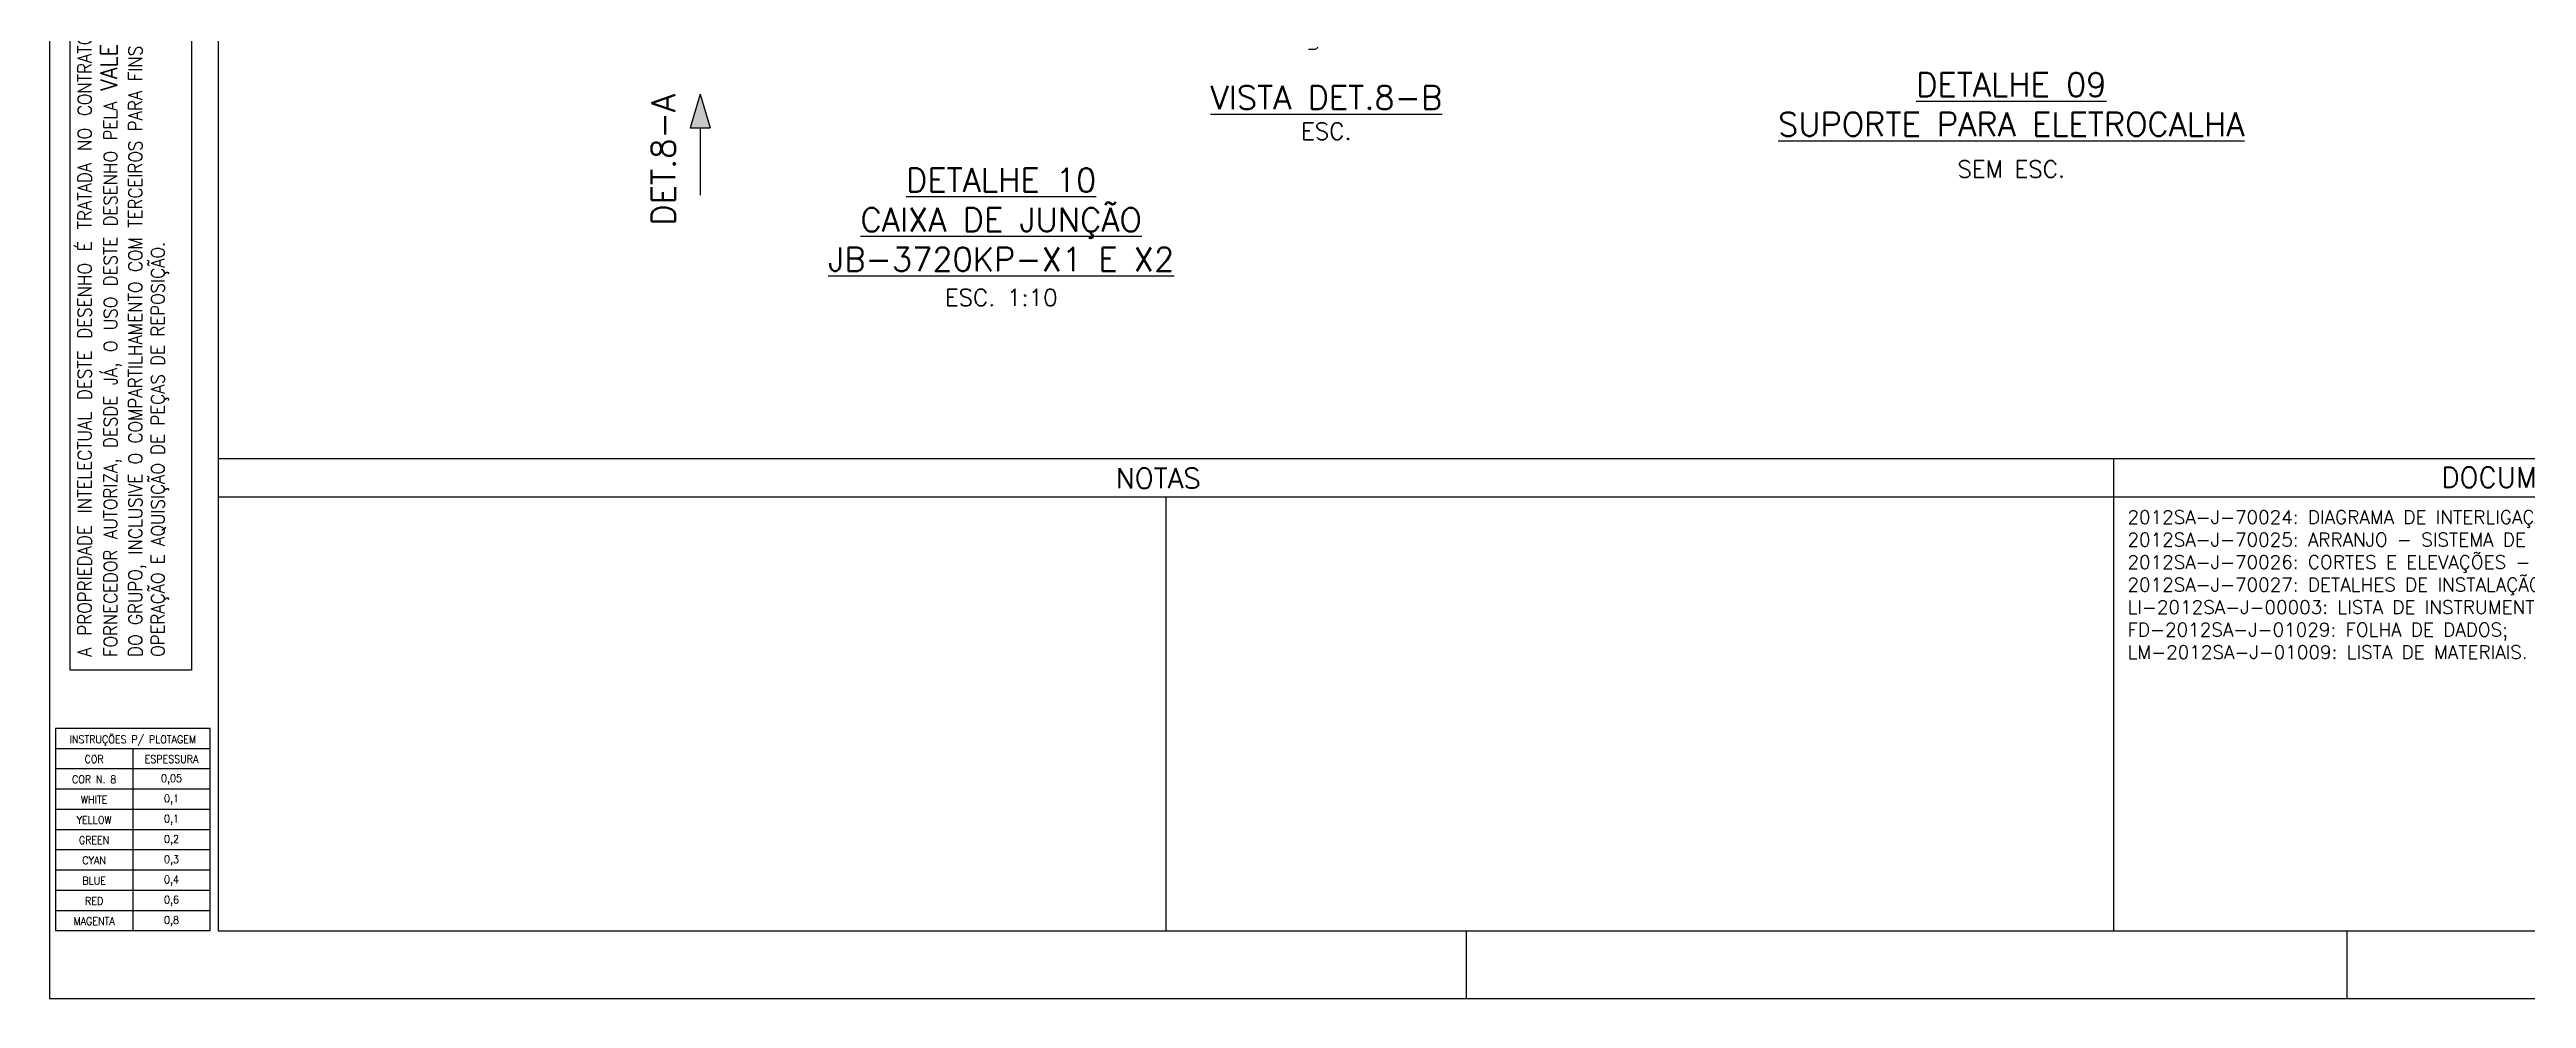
# Model space of a CAD drawing. Header units: millimetres. Extents: x 0 to 8410, y 0 to 5940.
# Drawn here: x 0 to 3671, y 0 to 1406 of the extents above; entities that cross this region are included whole.
import ezdxf
from ezdxf.enums import TextEntityAlignment as Align

# ---------------------------------------------------------------- set-up
doc = ezdxf.new("R2010")
doc.units = ezdxf.units.MM
doc.header["$LTSCALE"] = 5
for name, color, linetype in [('EL3', 3, 'Continuous'), ('ER100', 3, 'Continuous'), ('ER140', 4, 'Continuous'), ('ER80', 3, 'Continuous'), ('FRL2', 2, 'Continuous'), ('FRL4', 4, 'Continuous'), ('FRL5', 5, 'Continuous'), ('FRL6', 6, 'Continuous'), ('FRL7', 7, 'Continuous'), ('FRR120', 5, 'Continuous'), ('FRR140', 5, 'Continuous'), ('FRR175', 1, 'Continuous'), ('FRR80', 3, 'Continuous'), ('GSB', 7, 'Continuous')]:
    doc.layers.add(name, color=color, linetype=linetype)
doc.styles.add('R100', font='simplex.shx', dxfattribs={"height": 2.5})
doc.styles.add('R120', font='simplex.shx', dxfattribs={"height": 3})
doc.styles.add('R140', font='simplex.shx', dxfattribs={"height": 3.5})
doc.styles.add('R80', font='simplex.shx', dxfattribs={"height": 2})
doc.styles.add('ROMANS', font='ROMANS.SHX')

# ---------------------------------------------------------------- blocks, each defined once
blk = doc.blocks.new('A1')
blk.add_lwpolyline([(3.06, 173.62), (21.06, 173.62), (21.06, 48.62), (3.06, 48.62)], close=True)
at = {"layer": 'FRL2'}
for p, q in [((165.5, 10), (165.5, 74.3)), ((210, 10), (210, 0)), ((340.5, 10), (340.5, 0))]:
    blk.add_line(p, q, dxfattribs=at)
at = {"layer": 'FRL4', "linetype": 'Continuous'}
blk.add_line((25, 74.3), (471, 74.3), dxfattribs=at)
at = {"layer": 'FRL5'}
blk.add_line((25, 80), (831, 80), dxfattribs=at)
at = {"layer": 'FRL5', "linetype": 'Continuous'}
blk.add_line((306, 10), (306, 80), dxfattribs=at)
at = {"layer": 'FRL6', "linetype": 'Continuous'}
for p, q in [((25, 584), (25, 10)), ((25, 10), (831, 10))]:
    blk.add_line(p, q, dxfattribs=at)
at = {"layer": 'FRL7', "linetype": 'Continuous'}
for p, q in [((0, 594), (0, 0)), ((0, 0), (841, 0))]:
    blk.add_line(p, q, dxfattribs=at)
at = {"layer": 'FRL7'}
for p, q in [((23.82, 40), (0.87, 40)), ((23.82, 37), (0.87, 37)), ((12.34, 37), (12.34, 10)), ((23.82, 34), (0.87, 34)), ((23.82, 31), (0.87, 31)), ((23.82, 28), (0.87, 28)), ((23.82, 25), (0.87, 25)), ((23.82, 22), (0.87, 22)), ((23.82, 19), (0.87, 19)), ((23.82, 16), (0.87, 16)), ((23.82, 13), (0.87, 13)), ((23.82, 10), (0.87, 10))]:
    blk.add_line(p, q, dxfattribs=at)
for points in [[(0.87, 40), (0.87, 10)], [(23.82, 10), (23.82, 40)]]:
    blk.add_lwpolyline(points, dxfattribs=at)
at = {"layer": 'FRL7', "style": 'ROMANS', "width": 0.9}
for s, height, p in [('INSTRUÇÕES P/ PLOTAGEM', 1.1474, (12.34, 38.33)), ('COR', 1.147, (6.61, 35.45)), ('ESPESSURA', 1.147, (18.08, 35.45)), ('0,05', 1.147, (18.08, 32.45)), ('COR N. 8', 1.147, (6.61, 32.45)), ('WHITE', 1.147, (6.61, 29.45)), ('0,1', 1.147, (18.08, 29.45)), ('YELLOW', 1.147, (6.61, 26.45)), ('0,1', 1.147, (18.08, 26.45)), ('GREEN', 1.147, (6.61, 23.45)), ('0,2', 1.147, (18.08, 23.45)), ('CYAN', 1.147, (6.61, 20.45)), ('0,3', 1.147, (18.08, 20.45)), ('BLUE', 1.147, (6.61, 17.45)), ('RED', 1.147, (6.61, 14.45)), ('0,4', 1.147, (18.08, 17.45)), ('0,6', 1.147, (18.08, 14.45)), ('MAGENTA', 1.147, (6.61, 11.45)), ('0,8', 1.147, (18.08, 11.45))]:
    blk.add_text(s, height=height, dxfattribs=at).set_placement(p, align=Align.MIDDLE)
at = {"layer": 'FRR120', "style": 'R120'}
for s, p in [('NOTAS', (158.02, 75.57)), ('DOCUMENTOS DE REFERÊNCIA', (354.52, 75.68))]:
    blk.add_text(s, height=3, dxfattribs=at).set_placement(p)
for tag, p in [('FASE_DO_PROJETO', (659, 46.29)), ('ÁREA_E/OU_SUBÁREA', (659, 40.79)), ('TÍTULO_DO_DESENHO', (659, 35.29)), ('SUBTÍTULO_1_DO_DESENHO', (659, 29.79)), ('SUBTÍTULO_2_DO_DESENHO', (659, 24.29))]:
    blk.add_attdef(tag, p, '', height=3, dxfattribs=at)
at = {"layer": 'FRR140', "style": 'R140', "width": 0.91}
for tag, p in [('ESCALA', (671, 14.35)), ('REVISÃO', (823.5, 14.68))]:
    blk.add_attdef(tag, text='', height=3.5, dxfattribs=at).set_placement(p, align=Align.MIDDLE)
for tag, p in [('NÚMERO_DA_CONTRATADA', (687.72, 12.6)), ('NUMERO_VALE', (752.89, 12.6))]:
    blk.add_attdef(tag, p, '', height=3.5, dxfattribs=at)
at = {"layer": 'FRR175', "style": 'R120'}
for tag, p in [('CLASSIFICAÇÃO', (811.83, 67.73)), ('PROJETO', (716.31, 53.59)), ('N_PROJ_SE', (793.5, 53.59)), ('N_CONTRATO', (796.97, 47.3))]:
    blk.add_attdef(tag, text='', height=3, dxfattribs=at).set_placement(p, align=Align.MIDDLE_CENTER)
at = {"layer": 'FRR80', "insert": (4.21, 50.61), "char_height": 2, "width": 122.3537, "attachment_point": 1, "rotation": 90, "style": 'R80'}
blk.add_mtext('\\pxqj;{\\W0.9;A PROPRIEDADE INTELECTUAL DESTE DESENHO É TRATADA NO CONTRATO, SENDO QUE O FORNECEDOR AUTORIZA, DESDE JÁ, O USO DESTE DESENHO PELA \\H1.25x;\\C4;VALE\\H0.8x;\\C256; E/OU EMPRESAS DO GRUPO, INCLUSIVE O COMPARTILHAMENTO COM TERCEIROS PARA FINS DE MANUTENÇÃO, OPERAÇÃO E AQUISIÇÃO DE PEÇAS DE REPOSIÇÃO.}', dxfattribs=at)
at = {"layer": 'FRR80', "style": 'R80'}
for tag, p in [('8A_REV', (476, 77.07)), ('EMIS.', (486, 77.07)), ('PROJ.', (585, 77.07)), ('DES.', (597, 77.07)), ('VER.', (609, 77.07)), ('APR.', (621, 77.07)), ('AUT.', (633.01, 77.07)), ('7A_REV', (476, 71.37)), ('EMIS.', (486, 71.37)), ('PROJ.', (585, 71.37)), ('DES.', (597, 71.37)), ('VER.', (609, 71.37)), ('APR.', (621, 71.37)), ('AUT.', (633.01, 71.37)), ('6A_REV', (476, 65.67)), ('EMIS.', (486, 65.67)), ('PROJ.', (585, 65.67)), ('DES.', (597, 65.67)), ('VER.', (609, 65.67)), ('APR.', (621, 65.67)), ('AUT.', (633.01, 65.67)), ('5A_REV', (476, 59.97)), ('EMIS.', (486, 59.97)), ('PROJ.', (585, 59.97)), ('DES.', (597, 59.97)), ('VER.', (609, 59.97)), ('APR.', (621, 59.97)), ('AUT.', (633.01, 59.97)), ('4A_REV', (476, 54.27)), ('EMIS.', (486, 54.27)), ('PROJ.', (585, 54.27)), ('DES.', (597, 54.27)), ('VER.', (609, 54.27)), ('APR.', (621, 54.27)), ('AUT.', (633.01, 54.27)), ('3A_REV', (476, 48.57)), ('EMIS.', (486, 48.57)), ('PROJ.', (585, 48.57)), ('DES.', (597, 48.57)), ('VER.', (609, 48.57)), ('APR.', (621, 48.57)), ('AUT.', (633.01, 48.57)), ('2A_REV', (476, 42.87)), ('EMIS.', (486, 42.87)), ('PROJ.', (585, 42.87)), ('DES.', (597, 42.87)), ('VER.', (609, 42.87)), ('APR.', (621, 42.87)), ('AUT.', (633.01, 42.87)), ('1a_REV', (476, 37.17)), ('EMIS.', (486, 37.17)), ('PROJ.', (585, 37.17)), ('DES.', (597, 37.17)), ('VER.', (609, 37.17)), ('APR.', (621, 37.17)), ('AUT.', (633.01, 37.17))]:
    blk.add_attdef(tag, text='', height=2, dxfattribs=at).set_placement(p, align=Align.MIDDLE)
for p in [(492.61, 76.08), (492.61, 70.38), (492.61, 64.68), (492.61, 58.98), (492.61, 53.28), (492.61, 47.58), (492.61, 41.88), (492.61, 36.18)]:
    blk.add_attdef('DESCRIÇÃO_DA_REVISÃO', p, '', height=2, dxfattribs=at)
at = {"layer": 'FRR80', "style": 'R80', "width": 0.85}
for p in [(648, 77.07), (648, 71.37), (648, 65.67), (648, 59.97), (648, 54.27), (648, 48.57), (648, 42.87), (648, 37.17)]:
    blk.add_attdef('DATA', text='', height=2, dxfattribs=at).set_placement(p, align=Align.MIDDLE)
blk = doc.blocks.new('VISTA_V')
at = {"layer": 'GSB'}
blk.add_hatch(color=2, dxfattribs=at).paths.add_polyline_path([(1.48, -5.02), (-0.01, -0.04), (-1.51, -5.02)])
at = {"layer": 'GSB', "color": 1}
for p, q in [((-0.01, -0.04), (-1.5, -5)), ((-0.01, -0.04), (1.48, -5.02)), ((-1.52, -5.02), (1.48, -5.02)), ((0, -5), (0, -14.99))]:
    blk.add_line(p, q, dxfattribs=at)
at = {"layer": 'GSB', "color": 4, "style": 'R140'}
blk.add_attdef('A', text='', height=3.5, dxfattribs=at).set_placement((-4.92, -4.65), align=Align.MIDDLE)
blk = doc.blocks.new('CORTE')
at = {"layer": 'GSB', "color": 4, "style": 'R140'}
blk.add_attdef('%%UCORTE', text='', height=3.5, dxfattribs=at).set_placement((-0.25, 2.38), align=Align.MIDDLE_CENTER)
at = {"layer": 'GSB', "color": 3, "style": 'R100'}
blk.add_attdef('ESC.', text='', height=2.5, dxfattribs=at).set_placement((-0.25, -2.62), align=Align.MIDDLE_CENTER)

msp = doc.modelspace()

# ---------------------------------------------------------------- linework, layer by layer
at = {"layer": 'EL3', "extrusion": (2.28848e-17, 1, 0)}
msp.add_line((1875.3, 1405.7), (1866, 1405.7), dxfattribs=at)
at = {"layer": 'EL3', "extrusion": (0, 0, -1)}
msp.add_arc((-1874, 1411.5), 6, 202.0861, 257.4219, dxfattribs=at)

# ---------------------------------------------------------------- block references
at = {"xscale": 10, "yscale": 10, "zscale": 10}
msp.add_blockref('A1', (0, 0), dxfattribs=at)
at = {"layer": 'GSB'}
ref = msp.add_blockref('VISTA_V', (964.6, 1339.9), dxfattribs=dict(at, xscale=10, yscale=10, zscale=10))
ref.add_attrib('A', 'DET.8-A', dxfattribs={"color": 4, "height": 35, "rotation": 90, "style": 'R140'}).set_placement((910, 1242.4), align=Align.MIDDLE)
at = {"layer": 'GSB', "xscale": 10, "yscale": 10, "zscale": 10}
msp.add_blockref('CORTE', (1895.1, 1310.9), dxfattribs=at).add_auto_attribs({'%%UCORTE': '%%UVISTA DET.8-B', 'ESC.': 'ESC.'})

# ---------------------------------------------------------------- texts
at = {"layer": 'ER100', "style": 'R80'}
for s, p in [('SEM ESC.', (2907.9, 1228.6)), ('ESC. 1:10', (1410.6, 1038.3))]:
    msp.add_text(s, height=25, dxfattribs=at).set_placement(p, align=Align.MIDDLE_CENTER)
at = {"layer": 'ER140', "style": 'R80'}
for s, p in [('%%UDETALHE 09', (2907.9, 1353.7)), ('%%USUPORTE PARA ELETROCALHA', (2907.9, 1295)), ('%%UDETALHE 10', (1410.6, 1212.4)), ('%%UCAIXA DE JUNÇÃO', (1410.6, 1153.6)), ('%%UJB-3720KP-X1 E X2', (1410.6, 1095.1))]:
    msp.add_text(s, height=35, dxfattribs=at).set_placement(p, align=Align.MIDDLE_CENTER)
at = {"layer": 'ER80', "insert": (3080, 723), "char_height": 20, "width": 1610, "attachment_point": 1, "style": 'R80'}
msp.add_mtext('2012SA-J-70024: DIAGRAMA DE INTERLIGAÇÃO - SISTEMA DE VOLUMETRIA - FQI-2012SA-X1 @ X4;\\P2012SA-J-70025: ARRANJO - SISTEMA DE VOLUMETRIA - FQI-2012SA-X1 @ X4;\\P2012SA-J-70026: CORTES E ELEVAÇÕES - SISTEMA DE VOLUMETRIA - FQI-2012SA-X1 @ X4;\\P2012SA-J-70027: DETALHES DE INSTALAÇÃO - SISTEMA DE VOLUMETRIA - FQI-2012SA-X1 @ X4;\\PLI-2012SA-J-00003: LISTA DE INSTRUMENTOS;\\PFD-2012SA-J-01029: FOLHA DE DADOS;\\PLM-2012SA-J-01009: LISTA DE MATERIAIS.', dxfattribs=at)

doc.saveas('drawing.dxf')
